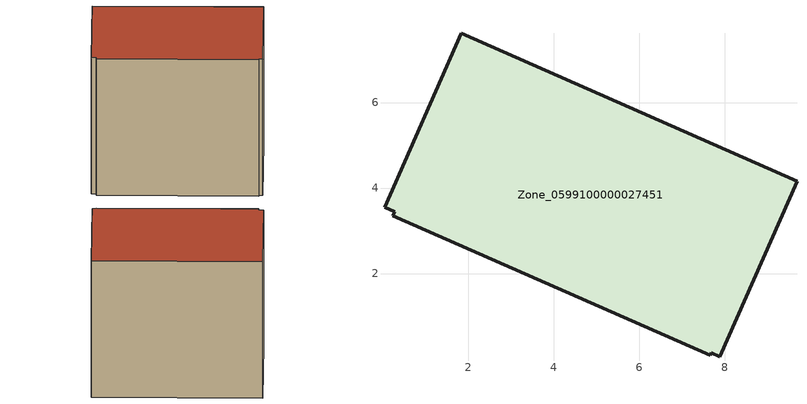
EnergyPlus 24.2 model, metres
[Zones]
Zone_0599100000027451
 floor ground (C_G): 7.89,0.06 7.69,0.14 7.66,0.09 0.24,3.36 0.28,3.44 0.04,3.55 1.83,7.62 9.69,4.16 z0
 wall outside (C_F): 1.83,7.62 0.04,3.55 0.28,3.44 0.24,3.36 7.66,0.09 7.69,0.14 7.89,0.06 9.69,4.16 1.83,7.62 z0:8.38
 roof outside (C_R): 7.66,0.09 7.69,0.14 7.89,0.06 9.69,4.16 1.83,7.62 0.04,3.55 0.28,3.44 0.24,3.36 z8.38
[BUILDING]
Pand.0599100000027451: North Axis=0; Terrain=City; Loads Convergence Tolerance Value=0.04; Temperature Convergence Tolerance Value=0.4; Solar Distribution=FullExterior; Maximum Number of Warmup Days=25; Minimum Number of Warmup Days=1
[Site:Location]
Rotterdam.The.Hague.AP_ZH_NLD Design_Conditions: Latitude=51.96; Longitude=4.45; Time Zone=1; Elevation=-4.5
[SITE:GROUNDTEMPERATURE:BUILDINGSURFACE]
18, 18, 18, 18, 18, 18, 18, 18, 18, 18, 18, 18
[MATERIAL] Thermal Absorptance=0.9; Solar Absorptance=0.7; Visible Absorptance=0.7
Name | Roughness | Thickness | Conductivity | Density | Specific Heat
G.TI.1946-1964 | MediumSmooth | 0.15 | 1 | 540 | 1210
F.TI.1946-1964 | Rough | 0.3 | 0.857143 | 1920 | 840
R.TI.1946-1964 | MediumRough | 0.2 | 0.277778 | 1500 | 1000
[CONSTRUCTION]
C_G: G.TI.1946-1964
C_F: F.TI.1946-1964
C_R: R.TI.1946-1964
[ZONE]
Zone_0599100000027451: Type=1; Multiplier=1; Ceiling Height=Autocalculate; Volume=Autocalculate; Floor Area=autocalculate; Part of Total Floor Area=Yes
[ZONEINFILTRATION:DESIGNFLOWRATE]
Infil_Zone_0599100000027451: Zone or ZoneList or Space or SpaceList=Zone_0599100000027451; Schedule=AlwaysOn; Design Flow Rate Calculation Method=Flow/Area; Flow Rate per Floor Area=0.003; Constant Term Coefficient=1; Temperature Term Coefficient=0; Velocity Term Coefficient=0; Velocity Squared Term Coefficient=0
[HVACTEMPLATE:ZONE:IDEALLOADSAIRSYSTEM]
Zone_0599100000027451: Maximum Heating Supply Air Temperature=50; Minimum Cooling Supply Air Temperature=13; Maximum Heating Supply Air Humidity Ratio=0.0156; Minimum Cooling Supply Air Humidity Ratio=0.0077; Heating Limit=NoLimit; Cooling Limit=NoLimit; Dehumidification Control Type=ConstantSensibleHeatRatio; Cooling Sensible Heat Ratio=0.7; Dehumidification Setpoint=60; Humidification Control Type=None; Humidification Setpoint=30; Outdoor Air Method=None; Outdoor Air Flow Rate per Person=0.00944; Outdoor Air Flow Rate per Zone Floor Area=0; Outdoor Air Flow Rate per Zone=0; Demand Controlled Ventilation Type=None; Outdoor Air Economizer Type=NoEconomizer; Heat Recovery Type=None; Sensible Heat Recovery Effectiveness=0.7; Latent Heat Recovery Effectiveness=0.65
[ZONECONTROL:THERMOSTAT]
ThermostatControl_Zone_0599100000027451: Zone or ZoneList=Zone_0599100000027451; Control Type Schedule=DualSetpointControlType; Control 1=Thermostat_Zone_0599100000027451; Temperature Difference Between Cutout And Setpoint=0
[THERMOSTATSETPOINT:DUALSETPOINT]
Thermostat_Zone_0599100000027451: Heating Setpoint Temperature Schedule=HeatingSetpoint_Zone_0599100000027451; Cooling Setpoint Temperature Schedule=CoolingSetpoint_Zone_0599100000027451
[SCHEDULE:COMPACT]
HeatingSetpoint_Zone_0599100000027451: Through: 12/31, For: AllDays, Until: 24:00, 21
CoolingSetpoint_Zone_0599100000027451: Through: 12/31, For: AllDays, Until: 24:00, 24
DualSetpointControlType: Through: 12/31, For: AllDays, Until: 24:00, 4
AlwaysOn: Through: 12/31, For: AllDays, Until: 24:00, 1
